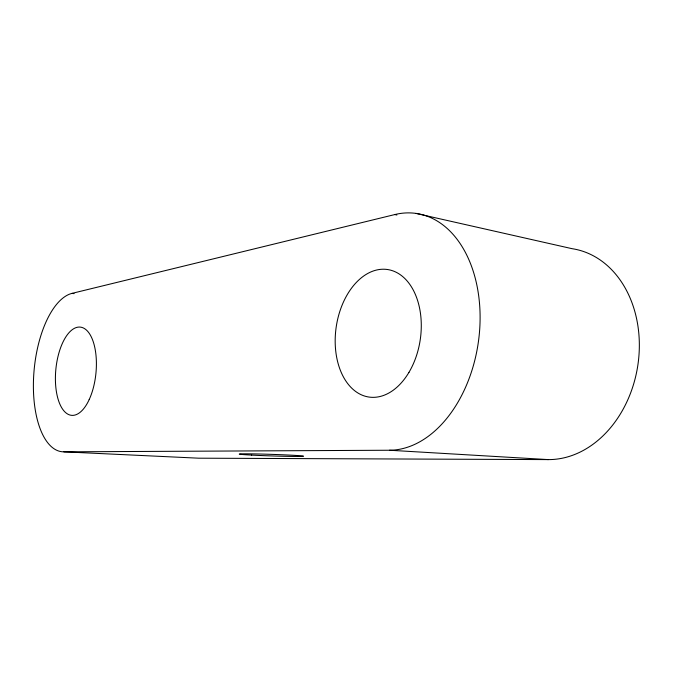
<?xml version="1.0" encoding="UTF-8"?>
<svg xmlns="http://www.w3.org/2000/svg" width="673" height="673" viewBox="0 0 673 673"><rect width="100%" height="100%" fill="white"/><g stroke="black" fill="none" stroke-linecap="round" stroke-linejoin="round"><path stroke-width="1.01" d="M415.931 213.4L572.025 248.674A106.393 83.166 -80.5 0 1 638.509 360.164A106.393 83.166 -80.5 0 1 548.411 459.6L198.619 458.187L63.851 451.835A79.784 35.879 -84.4 0 1 33.625 376.897A79.784 35.879 -84.4 0 1 72.019 293.369L394.849 214.552L396.893 215.007M63.851 451.835L389.49 450.245L548.411 459.6M72.019 293.369L74.089 293.647M394.849 214.552A119.399 80.205 -81.5 0 1 480.059 321.433A119.399 80.205 -81.5 0 1 389.49 450.245M89.206 399.543A44.317 20.131 -84.4 0 0 82.754 327.717A44.317 20.131 -84.4 0 0 55.741 386.378A44.317 20.131 -84.4 0 0 89.206 399.543M251.652 455.099A32.102 0.782 1.9 0 0 303.212 456.302A32.102 0.782 1.9 0 0 259.492 454.014A32.102 0.782 1.9 0 0 251.652 455.099M408.948 372.371A64.44 42.5 -81.8 0 0 389.002 269.78A64.44 42.5 -81.8 0 0 336.744 357.7A64.44 42.5 -81.8 0 0 408.948 372.371"/></g></svg>
